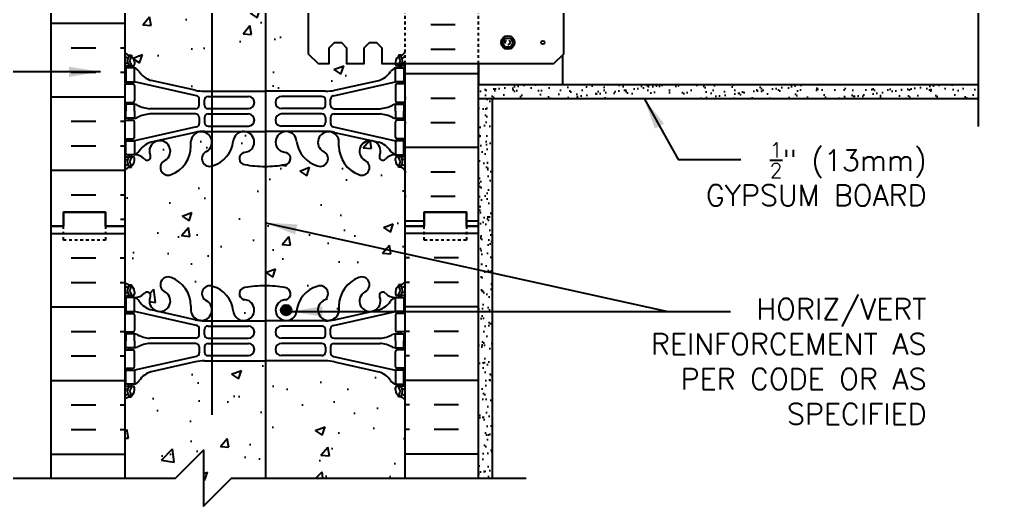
# Model space of a CAD drawing. Header units: inches. Extents: x 109 to 210, y 85 to 161.
# Drawn here: x 174.48 to 209.68, y 122.58 to 139.95 of the extents above; entities that cross this region are included whole.
import ezdxf

# ---------------------------------------------------------------- set-up
doc = ezdxf.new("R2010")
doc.units = ezdxf.units.IN
doc.header["$LTSCALE"] = 0.5
doc.header["$MEASUREMENT"] = 0
doc.linetypes.add('DASHED2', pattern=[0.375, 0.25, -0.125])
doc.linetypes.add('HIDDEN2', pattern=[0.1875, 0.125, -0.0625])
for name, color, linetype in [('HATCH', 12, 'Continuous'), ('line25', 2, 'Continuous'), ('LINE3', 3, 'Continuous'), ('LINE50', 5, 'Continuous'), ('LINE9', 9, 'Continuous'), ('TEXT', 4, 'Continuous'), ('Web_Edge', 9, 'Continuous')]:
    doc.layers.add(name, color=color, linetype=linetype)
doc.styles.add('DIM', font='romans.shx', dxfattribs={"width": 0.7})
doc.styles.add('ROMANS', font='romans.shx', dxfattribs={"height": 0.75})
doc.dimstyles.new('ext_12', dxfattribs={"dimscale": 12, "dimtxt": 0.09375, "dimasz": 0.09375, "dimexe": 0.09375, "dimexo": 0.0625, "dimgap": 0.0625, "dimtad": 1, "dimdec": 1, "dimzin": 3, "dimdsep": 46, "dimlunit": 4, "dimtxsty": 'DIM', "dimcen": 0.09, "dimdle": 0.09375, "dimclrt": 4, "dimadec": 0, "dimazin": 0, "dimtfac": 1, "dimtdec": 1, "dimtmove": 2, "dimatfit": 3, "dimfxl": 1, "dimfrac": 2, "dimtolj": 1, "dimtzin": 0, "dimarcsym": 0})
pattern_1 = [(37.5, (79.7706, 17.2635), (-0.0157483, 0.4817059), [0, -0.38, 0, -0.425, 0, -0.40625]), (7.5, (79.7706, 17.2635), (0.4424442, 0.7055365), [0, -0.205, 0, -0.3425, 0, -0.13125]), (327.5, (79.4631, 17.2635), (0.7785355, 0.0014148), [0, -0.125, 0, -0.45, 0, -0.5875]), (317.5, (79.4631, 17.2635), (0.7515317, 0.219419), [0, -0.0625, 0, -0.295, 0, -0.3375])]

msp = doc.modelspace()

# ---------------------------------------------------------------- hatches: boundary and pattern name
at = {"layer": 'HATCH'}
h = msp.add_hatch(dxfattribs=at)
h.set_pattern_fill('AR-CONC', color=256, scale=0.5)
h.paths.add_polyline_path([(188.232, 159.584), (183.214, 159.584), (183.214, 155.396), (183.232, 155.396), (185.39, 155.396, 0.054974), (185.716, 155.432), (187.297, 155.785, 0.180914), (187.715, 156.096, -0.155529), (187.891, 156.23), (187.996, 156.23), (187.996, 156.3), (187.948, 156.3, -0.414214), (187.886, 156.362), (187.886, 156.43, -0.249069), (187.996, 156.637), (187.996, 156.679), (188.086, 156.679, 0.08841), (188.232, 156.776)])
h.paths.add_polyline_path([(183.214, 159.584), (182.044, 159.584), (181.333, 158.873), (181.333, 155.396), (183.214, 155.396)])
h.paths.add_polyline_path([(181.333, 158.873), (181.044, 158.584), (181.044, 160.584), (180.044, 159.584), (178.232, 159.584), (178.232, 156.776, 0.088416), (178.378, 156.679), (178.468, 156.679), (178.468, 156.637, -0.249069), (178.578, 156.43), (178.578, 156.362, -0.414214), (178.515, 156.3), (178.468, 156.3), (178.468, 156.23), (178.573, 156.23, -0.155529), (178.748, 156.096, 0.180914), (179.166, 155.785), (180.747, 155.432, 0.054974), (181.074, 155.396), (181.333, 155.396)])
h.paths.add_polyline_path([(181.333, 152.726, -0.939916), (181.152, 153.249, 0.218184), (181.333, 153.503), (181.333, 153.644, 0.876353), (180.591, 153.601), (180.591, 153.436, -0.311223), (179.882, 152.42, -1), (179.669, 152.931, 2.155404), (179.13, 153.126), (179.142, 153.104, -0.834375), (178.93, 152.979, 0.23174), (178.573, 153.13), (178.468, 153.13), (178.468, 153.06), (178.515, 153.06, -0.414214), (178.578, 152.997), (178.578, 152.93, -0.249069), (178.468, 152.723), (178.468, 152.681), (178.378, 152.681, 0.088416), (178.232, 152.584), (178.232, 150.584, -0.451271), (178.676, 150.534, -0.520567), (179.228, 150.534, -0.520567), (179.696, 150.534, -0.520567), (179.976, 150.534, -0.520567), (180.532, 150.534, -0.520567), (180.839, 150.534, -0.520567), (181.065, 150.534, -0.321926), (181.333, 150.628)])
h.paths.add_polyline_path([(183.214, 152.714, -0.046405), (182.518, 152.779, -0.843243), (182.484, 153.211, 0.055617), (182.663, 153.257, 1.661382), (182.102, 153.61, -0.30095), (181.366, 152.737, -0.030973), (181.333, 152.726), (181.333, 150.628, -0.17013), (181.464, 150.534, -0.520567), (182.069, 150.534, -0.520567), (182.407, 150.534, -0.520567), (182.663, 150.534, -0.464142), (183.214, 150.584)], flags=16)
h.paths.add_polyline_path([(188.232, 152.584, 0.08841), (188.086, 152.681), (187.996, 152.681), (187.996, 152.723, -0.249069), (187.886, 152.93), (187.886, 152.997, -0.414214), (187.948, 153.06), (187.996, 153.06), (187.996, 153.13), (187.891, 153.13, 0.231736), (187.533, 152.979, -0.8344), (187.322, 153.104), (187.333, 153.126, 2.155404), (186.795, 152.931, -1), (186.581, 152.42, -0.311223), (185.872, 153.436), (185.873, 153.601, 1.661382), (185.311, 153.249, -1), (185.098, 152.737, -0.30095), (184.362, 153.61, 1.661382), (183.801, 153.257, 0.055617), (183.98, 153.211, -0.843243), (183.946, 152.779, -0.047544), (183.232, 152.714, -0.047544), (182.518, 152.779, -0.843243), (182.484, 153.211, 0.055617), (182.663, 153.257, 1.661382), (182.102, 153.61, -0.30095), (181.366, 152.737, -0.030973), (181.333, 152.726), (181.333, 150.628), (181.333, 148.441, -0.030973), (181.366, 148.43, -0.30095), (182.102, 147.558, 1.661382), (182.663, 147.911, 0.055617), (182.484, 147.956, -0.843243), (182.518, 148.388, -0.047544), (183.232, 148.453, -0.047544), (183.946, 148.388, -0.843243), (183.98, 147.956, 0.055617), (183.801, 147.911, 1.661382), (184.362, 147.558, -0.30095), (185.098, 148.43, -1), (185.311, 147.919, 1.661382), (185.873, 147.566), (185.872, 147.731, -0.311223), (186.581, 148.747, -1), (186.795, 148.236, 2.155404), (187.333, 148.042), (187.322, 148.063, -0.834375), (187.533, 148.189, 0.23174), (187.891, 148.038), (187.996, 148.038), (187.996, 148.108), (187.948, 148.108, -0.414214), (187.886, 148.17), (187.886, 148.238, -0.249069), (187.996, 148.445), (187.996, 148.486), (188.086, 148.486, 0.08841), (188.232, 148.584), (188.232, 150.584)])
h.paths.add_polyline_path([(182.663, 147.586, -1), (182.288, 147.586, -1)], flags=16)
h.paths.add_polyline_path([(181.333, 150.628, 0.321926), (181.065, 150.534, 0.520567), (180.839, 150.534, 0.520567), (180.532, 150.534, 0.520567), (179.976, 150.534, 0.520567), (179.696, 150.534, 0.520567), (179.228, 150.534, 0.520567), (178.676, 150.534, 0.451271), (178.232, 150.584), (178.232, 148.584, 0.088416), (178.378, 148.486), (178.468, 148.486), (178.468, 148.445, -0.249069), (178.578, 148.238), (178.578, 148.17, -0.414214), (178.515, 148.108), (178.468, 148.108), (178.468, 148.038), (178.573, 148.038, 0.231736), (178.93, 148.189, -0.8344), (179.142, 148.063), (179.13, 148.042, 2.155404), (179.669, 148.236, -1), (179.882, 148.747, -0.311223), (180.591, 147.731), (180.591, 147.566, 0.876353), (181.333, 147.524), (181.333, 147.665, 0.218184), (181.152, 147.919, -0.939916), (181.333, 148.441)])
h.paths.add_polyline_path([(181.333, 145.772), (181.074, 145.772, 0.054974), (180.747, 145.736), (179.166, 145.383, 0.180914), (178.748, 145.072, -0.155529), (178.573, 144.938), (178.468, 144.938), (178.468, 144.868), (178.515, 144.868, -0.414214), (178.578, 144.805), (178.578, 144.738, -0.249069), (178.468, 144.531), (178.468, 144.489), (178.378, 144.489, 0.088416), (178.232, 144.391), (178.232, 138.776, 0.088416), (178.378, 138.679), (178.468, 138.679), (178.468, 138.637, -0.249069), (178.578, 138.43), (178.578, 138.362, -0.414214), (178.515, 138.3), (178.468, 138.3), (178.468, 138.23), (178.573, 138.23, -0.155529), (178.748, 138.096, 0.180914), (179.166, 137.785), (180.747, 137.432, 0.054974), (181.074, 137.396), (181.333, 137.396)])
h.paths.add_polyline_path([(183.249, 145.772), (183.232, 145.772), (181.333, 145.772), (181.333, 137.396), (183.249, 137.396)])
h.paths.add_polyline_path([(184.772, 144.03), (185.125, 144.384), (185.522, 144.384), (185.522, 143.821), (185.709, 143.634), (185.959, 143.634), (186.147, 143.821), (186.147, 144.384), (186.772, 144.384), (186.772, 143.821), (186.959, 143.634), (187.209, 143.634), (187.397, 143.821), (187.397, 144.384), (188.232, 144.384), (188.232, 144.391, 0.08841), (188.086, 144.489), (187.996, 144.489), (187.996, 144.531, -0.249069), (187.886, 144.738), (187.886, 144.805, -0.414214), (187.948, 144.868), (187.996, 144.868), (187.996, 144.938), (187.891, 144.938, -0.155529), (187.715, 145.072, 0.180914), (187.297, 145.383), (185.716, 145.736, 0.054974), (185.39, 145.772), (183.249, 145.772), (183.249, 137.396), (185.39, 137.396, 0.054974), (185.716, 137.432), (187.297, 137.785, 0.180914), (187.715, 138.096, -0.155529), (187.891, 138.23), (187.996, 138.23), (187.996, 138.3), (187.948, 138.3, -0.414214), (187.886, 138.362), (187.886, 138.384), (187.397, 138.384), (187.397, 138.946), (187.209, 139.134), (186.959, 139.134), (186.772, 138.946), (186.772, 138.384), (186.147, 138.384), (186.147, 138.946), (185.959, 139.134), (185.709, 139.134), (185.522, 138.946), (185.522, 138.384), (185.125, 138.384), (184.772, 138.737)])
h.paths.add_polyline_path([(181.333, 134.726, -0.939916), (181.152, 135.249, 0.218184), (181.333, 135.503), (181.333, 135.644, 0.876353), (180.591, 135.601), (180.591, 135.436, -0.311223), (179.882, 134.42, -1), (179.669, 134.931, 2.155404), (179.13, 135.126), (179.142, 135.104, -0.834375), (178.93, 134.979, 0.23174), (178.573, 135.13), (178.468, 135.13), (178.468, 135.06), (178.515, 135.06, -0.414214), (178.578, 134.997), (178.578, 134.93, -0.249069), (178.468, 134.723), (178.468, 134.681), (178.378, 134.681, 0.088416), (178.232, 134.584), (178.232, 132.584), (178.232, 130.584, 0.088416), (178.378, 130.486), (178.468, 130.486), (178.468, 130.445, -0.249069), (178.578, 130.238), (178.578, 130.17, -0.414214), (178.515, 130.108), (178.468, 130.108), (178.468, 130.038), (178.573, 130.038, 0.231736), (178.93, 130.189, -0.8344), (179.142, 130.063), (179.13, 130.042, 2.155404), (179.669, 130.236, -1), (179.882, 130.747, -0.311223), (180.591, 129.731), (180.591, 129.566, 0.876353), (181.333, 129.524), (181.333, 129.665, 0.218184), (181.152, 129.919, -0.939916), (181.333, 130.441)])
h.paths.add_polyline_path([(183.249, 134.714, -0.048684), (182.518, 134.779, -0.843243), (182.484, 135.211, 0.055617), (182.663, 135.257, 1.661382), (182.102, 135.61, -0.30095), (181.366, 134.737, -0.030973), (181.333, 134.726), (181.333, 130.441, -0.030973), (181.366, 130.43, -0.30095), (182.102, 129.558, 1.661382), (182.663, 129.911, 0.055617), (182.484, 129.956, -0.843243), (182.518, 130.388, -0.048684), (183.249, 130.453)])
h.paths.add_polyline_path([(188.232, 134.584, 0.08841), (188.086, 134.681), (187.996, 134.681), (187.996, 134.723, -0.249069), (187.886, 134.93), (187.886, 134.997, -0.414214), (187.948, 135.06), (187.996, 135.06), (187.996, 135.13), (187.891, 135.13, 0.231736), (187.533, 134.979, -0.8344), (187.322, 135.104), (187.333, 135.126, 2.155404), (186.795, 134.931, -1), (186.581, 134.42, -0.311223), (185.872, 135.436), (185.873, 135.601, 1.661382), (185.311, 135.249, -1), (185.098, 134.737, -0.30095), (184.362, 135.61, 1.661382), (183.801, 135.257, 0.055617), (183.98, 135.211, -0.843243), (183.946, 134.779, -0.046405), (183.249, 134.714), (183.249, 130.453, -0.046405), (183.946, 130.388, -0.843243), (183.98, 129.956, 0.055617), (183.801, 129.911, 1.661382), (184.362, 129.558, -0.30095), (185.098, 130.43, -1), (185.311, 129.919, 1.661382), (185.873, 129.566), (185.872, 129.731, -0.311223), (186.581, 130.747, -1), (186.795, 130.236, 2.155404), (187.333, 130.042), (187.322, 130.063, -0.834375), (187.533, 130.189, 0.23174), (187.891, 130.038), (187.996, 130.038), (187.996, 130.108), (187.948, 130.108, -0.414214), (187.886, 130.17), (187.886, 130.238, -0.249069), (187.996, 130.445), (187.996, 130.486), (188.086, 130.486, 0.08841), (188.232, 130.584), (188.232, 132.584)])
h.paths.add_polyline_path([(184.175, 129.586, -1), (183.8, 129.586, -1)], flags=16)
h.paths.add_polyline_path([(183.249, 127.772), (183.232, 127.772), (181.074, 127.772, 0.054974), (180.747, 127.736), (179.166, 127.383, 0.180914), (178.748, 127.072, -0.155529), (178.573, 126.938), (178.468, 126.938), (178.468, 126.868), (178.515, 126.868, -0.414214), (178.578, 126.805), (178.578, 126.738, -0.249069), (178.468, 126.531), (178.468, 126.489), (178.378, 126.489, 0.088416), (178.232, 126.391), (178.232, 123.584), (180.044, 123.584), (181.044, 124.584), (181.044, 122.584), (182.044, 123.584), (183.249, 123.584)])
h.paths.add_polyline_path([(188.232, 126.391, 0.08841), (188.086, 126.489), (187.996, 126.489), (187.996, 126.531, -0.249069), (187.886, 126.738), (187.886, 126.805, -0.414214), (187.948, 126.868), (187.996, 126.868), (187.996, 126.938), (187.891, 126.938, -0.155529), (187.715, 127.072, 0.180914), (187.297, 127.383), (185.716, 127.736, 0.054974), (185.39, 127.772), (183.249, 127.772), (183.249, 123.584), (188.232, 123.584)])
h = msp.add_hatch(dxfattribs=at)
h.set_pattern_fill('INSUL', color=256, scale=7, style=0)
h.set_pattern_definition([(0, (-2747.93, -264.4257), (0, 2.625), []), (0, (-2747.93, -263.5507), (0, 2.625), [0.875, -0.875]), (0, (-2747.93, -262.6757), (0, 2.625), [0.875, -0.875])])
h.paths.add_polyline_path([(175.607, 132.584), (176.044, 132.584), (176.044, 133.084), (177.544, 133.084), (177.544, 132.584), (178.232, 132.584), (178.232, 150.584), (177.544, 150.584), (177.544, 151.084), (176.044, 151.084), (176.044, 150.584), (175.607, 150.584)])
h = msp.add_hatch(dxfattribs=at)
h.set_pattern_fill('AR-SAND', color=256, scale=0.25, style=0)
h.set_pattern_definition(pattern_1)
h.paths.add_polyline_path([(206.839, 137.634), (190.857, 137.634), (190.857, 137.134), (206.839, 137.134)])
h = msp.add_hatch(dxfattribs=at)
h.set_pattern_fill('AR-SAND', color=256, scale=0.25, style=0)
h.set_pattern_definition(pattern_1)
h.paths.add_polyline_path([(208.684, 137.634), (206.839, 137.634), (206.839, 137.134), (208.684, 137.134)])
h = msp.add_hatch(dxfattribs=at)
h.set_pattern_fill('AR-SAND', color=256, scale=0.25, style=0)
h.set_pattern_definition(pattern_1)
h.paths.add_polyline_path([(191.357, 137.134), (190.857, 137.134), (190.857, 132.584), (190.857, 123.584), (191.357, 123.584)])
at = {"layer": 'LINE3'}
msp.add_hatch(color=256, dxfattribs=at).paths.add_polyline_path([(183.8, 129.586, 1), (184.175, 129.586, 1)])

# ---------------------------------------------------------------- linework, layer by layer
at = {"layer": 'HATCH'}
for p, q in [((190.021, 139.764), (189.146, 139.764)), ((190.021, 138.889), (189.146, 138.889)), ((190.857, 138.014), (188.232, 138.014)), ((190.021, 137.139), (189.146, 137.139)), ((190.021, 136.264), (189.146, 136.264)), ((190.857, 135.389), (188.232, 135.389)), ((190.021, 134.514), (189.146, 134.514)), ((188.271, 133.639), (188.232, 133.639)), ((190.021, 133.639), (189.146, 133.639)), ((188.919, 132.764), (188.232, 132.764)), ((190.857, 132.764), (190.419, 132.764)), ((175.607, 132.324), (178.232, 132.324)), ((190.857, 132.324), (188.232, 132.324)), ((176.32, 131.449), (177.195, 131.449)), ((178.07, 131.449), (178.232, 131.449)), ((188.393, 131.449), (188.232, 131.449)), ((190.143, 131.449), (189.268, 131.449)), ((176.32, 130.574), (177.195, 130.574)), ((178.07, 130.574), (178.232, 130.574)), ((188.393, 130.574), (188.232, 130.574)), ((190.143, 130.574), (189.268, 130.574)), ((175.607, 129.699), (178.232, 129.699)), ((190.857, 129.699), (188.232, 129.699)), ((176.32, 128.824), (177.195, 128.824)), ((178.07, 128.824), (178.232, 128.824)), ((188.393, 128.824), (188.232, 128.824)), ((190.143, 128.824), (189.268, 128.824)), ((176.32, 127.949), (177.195, 127.949)), ((178.07, 127.949), (178.232, 127.949)), ((188.393, 127.949), (188.232, 127.949)), ((190.143, 127.949), (189.268, 127.949)), ((175.607, 127.074), (178.232, 127.074)), ((190.857, 127.074), (188.232, 127.074)), ((176.32, 126.199), (177.195, 126.199)), ((178.07, 126.199), (178.232, 126.199)), ((188.393, 126.199), (188.232, 126.199)), ((190.143, 126.199), (189.268, 126.199)), ((176.32, 125.324), (177.195, 125.324)), ((178.07, 125.324), (178.232, 125.324)), ((188.393, 125.324), (188.232, 125.324)), ((190.143, 125.324), (189.268, 125.324)), ((175.607, 124.449), (178.232, 124.449)), ((190.857, 124.449), (188.232, 124.449))]:
    msp.add_line(p, q, dxfattribs=at)
at = {"layer": 'HATCH', "color": 8}
for p, q in [((188.271, 137.139), (188.232, 137.139)), ((188.271, 136.264), (188.232, 136.264)), ((188.271, 134.514), (188.232, 134.514))]:
    msp.add_line(p, q, dxfattribs=at)
at = {"layer": 'line25'}
for p, q in [((178.232, 150.584), (178.232, 132.584)), ((188.232, 132.584), (188.232, 138.384)), ((190.857, 138.384), (190.857, 137.634)), ((193.857, 137.634), (193.857, 138.697)), ((190.857, 137.634), (208.684, 137.634)), ((190.857, 137.634), (193.857, 137.634)), ((178.232, 132.584), (178.232, 123.584)), ((188.232, 123.584), (188.232, 132.584))]:
    msp.add_line(p, q, dxfattribs=at)
msp.add_lwpolyline([(184.772, 144.03), (184.772, 138.737), (185.125, 138.384), (185.522, 138.384), (185.522, 138.946), (185.709, 139.134), (185.959, 139.134), (186.147, 138.946), (186.147, 138.384), (186.772, 138.384), (186.772, 138.946), (186.959, 139.134), (187.209, 139.134), (187.397, 138.946), (187.397, 138.384), (193.543, 138.384), (193.897, 138.737), (193.897, 144.03)], dxfattribs=at)
at = {"layer": 'LINE3'}
for p, q in [((181.333, 158.873), (181.333, 125.844)), ((183.249, 149.045), (183.249, 123.587))]:
    msp.add_line(p, q, dxfattribs=at)
msp.add_circle((183.988, 129.586), 0.188, dxfattribs=at)
at = {"layer": 'LINE50'}
for p, q in [((175.607, 132.584), (175.607, 150.584)), ((190.857, 132.584), (190.857, 138.384)), ((175.607, 123.584), (175.607, 132.584)), ((190.857, 123.584), (190.857, 132.584))]:
    msp.add_line(p, q, dxfattribs=at)
for points in [[(175.607, 132.584), (176.044, 132.584), (176.044, 133.084), (177.544, 133.084), (177.544, 132.584), (178.232, 132.584)], [(178.232, 132.584), (177.544, 132.584), (177.544, 133.084), (176.044, 133.084), (176.044, 132.584), (175.607, 132.584)], [(190.857, 132.584), (190.419, 132.584), (190.419, 133.084), (188.919, 133.084), (188.919, 132.584), (188.232, 132.584)], [(188.232, 132.584), (188.919, 132.584), (188.919, 133.084), (190.419, 133.084), (190.419, 132.584), (190.857, 132.584)]]:
    msp.add_lwpolyline(points, dxfattribs=at)
at = {"layer": 'LINE9', "linetype": 'HIDDEN2'}
for p, q in [((188.232, 138.384), (188.232, 144.365)), ((190.857, 138.384), (190.857, 144.384))]:
    msp.add_line(p, q, dxfattribs=at)
at = {"layer": 'LINE9'}
for p, q in [((190.857, 137.134), (208.684, 137.134)), ((191.357, 123.584), (191.357, 137.134))]:
    msp.add_line(p, q, dxfattribs=at)
for points in [[(208.684, 148.384), (208.684, 143.259), (207.684, 142.259), (209.684, 142.259), (208.684, 141.259), (208.684, 136.134)], [(169.3, 123.584), (180.044, 123.584), (181.044, 124.584), (181.044, 122.584), (182.044, 123.584), (192.549, 123.584)]]:
    msp.add_lwpolyline(points, dxfattribs=at)
msp.add_lwpolyline([(191.989, 139.294), (192.082, 139.134), (191.989, 138.974), (191.805, 138.974), (191.712, 139.134), (191.805, 139.294)], close=True, dxfattribs=at)
at = {"layer": 'LINE9', "linetype": 'DASHED2', "ltscale": 0.15}
for points in [[(177.544, 132.584), (177.544, 132.584), (177.544, 132.084), (176.044, 132.084), (176.044, 132.584), (176.044, 132.584)], [(177.544, 132.584), (177.544, 132.584), (177.544, 132.084), (176.044, 132.084), (176.044, 132.584), (176.044, 132.584)], [(190.419, 132.584), (190.419, 132.584), (190.419, 132.084), (188.919, 132.084), (188.919, 132.584), (188.919, 132.584)], [(190.419, 132.584), (190.419, 132.584), (190.419, 132.084), (188.919, 132.084), (188.919, 132.584), (188.919, 132.584)]]:
    msp.add_lwpolyline(points, dxfattribs=at)
at = {"layer": 'LINE9'}
for centre, radius in [((191.897, 139.134), 0.241), ((193.147, 139.134), 0.0625)]:
    msp.add_circle(centre, radius, dxfattribs=at)
at = {"layer": 'LINE9', "linetype": 'DASHED2'}
msp.add_circle((191.892, 139.138), 0.0843, dxfattribs=at)
at = {"layer": 'Web_Edge', "color": 8}
for p, q in [((178.232, 138.4), (178.31, 138.4)), ((178.378, 138.679), (178.468, 138.679)), ((178.468, 138.679), (178.468, 138.637)), ((178.578, 138.43), (178.578, 138.362)), ((187.886, 138.43), (187.886, 138.362)), ((188.086, 138.679), (187.996, 138.679)), ((187.996, 138.679), (187.996, 138.637)), ((188.232, 138.4), (188.154, 138.4)), ((178.232, 138.3), (178.515, 138.3)), ((178.378, 138.3), (178.378, 138.23)), ((178.468, 138.3), (178.468, 138.23)), ((188.232, 138.3), (187.948, 138.3)), ((187.996, 138.3), (187.996, 138.23)), ((188.086, 138.3), (188.086, 138.23)), ((178.232, 137.66), (178.515, 137.66)), ((178.378, 137.73), (178.378, 137.66)), ((178.468, 137.73), (178.468, 137.66)), ((180.79, 137.233), (178.573, 137.73)), ((180.747, 137.432), (179.166, 137.785)), ((185.673, 137.233), (187.891, 137.73)), ((185.716, 137.432), (187.297, 137.785)), ((188.232, 137.66), (187.948, 137.66)), ((187.996, 137.73), (187.996, 137.66)), ((188.086, 137.73), (188.086, 137.66)), ((178.578, 137.597), (178.578, 137.062)), ((181.074, 137.396), (183.232, 137.396)), ((185.39, 137.396), (183.232, 137.396)), ((187.886, 137.597), (187.886, 137.062)), ((178.232, 137), (178.515, 137)), ((178.378, 137), (178.378, 136.93)), ((178.468, 137), (178.468, 136.93)), ((180.888, 136.899), (180.888, 137.111)), ((181.075, 136.9), (181.075, 137.084)), ((181.2, 137.209), (182.64, 137.209)), ((185.263, 137.209), (183.823, 137.209)), ((185.388, 136.9), (185.388, 137.084)), ((185.575, 136.899), (185.575, 137.111)), ((188.232, 137), (187.948, 137)), ((187.996, 137), (187.996, 136.93)), ((188.086, 137), (188.086, 136.93)), ((180.763, 136.774), (179.125, 136.774)), ((181.2, 136.775), (182.64, 136.775)), ((185.263, 136.775), (183.823, 136.775)), ((185.7, 136.774), (187.338, 136.774)), ((178.232, 136.36), (178.515, 136.36)), ((178.378, 136.36), (178.378, 136.43)), ((178.468, 136.36), (178.468, 136.43)), ((178.578, 135.762), (178.578, 136.297)), ((180.763, 136.586), (179.125, 136.586)), ((180.888, 136.461), (180.888, 136.249)), ((181.075, 136.46), (181.075, 136.276)), ((181.2, 136.585), (182.64, 136.585)), ((185.263, 136.585), (183.823, 136.585)), ((185.388, 136.46), (185.388, 136.276)), ((185.575, 136.461), (185.575, 136.249)), ((185.7, 136.586), (187.338, 136.586)), ((187.886, 135.762), (187.886, 136.297)), ((188.232, 136.36), (187.948, 136.36)), ((187.996, 136.36), (187.996, 136.43)), ((188.086, 136.36), (188.086, 136.43)), ((180.79, 136.127), (178.573, 135.63)), ((180.747, 135.928), (179.166, 135.575)), ((181.074, 135.964), (183.232, 135.964)), ((181.2, 136.151), (182.64, 136.151)), ((185.39, 135.964), (183.232, 135.964)), ((185.263, 136.151), (183.823, 136.151)), ((185.673, 136.127), (187.891, 135.63)), ((185.716, 135.928), (187.297, 135.575)), ((178.232, 135.7), (178.515, 135.7)), ((178.378, 135.63), (178.378, 135.7)), ((178.468, 135.63), (178.468, 135.7)), ((180.591, 135.436), (180.591, 135.601)), ((185.872, 135.436), (185.873, 135.601)), ((188.232, 135.7), (187.948, 135.7)), ((187.996, 135.63), (187.996, 135.7)), ((188.086, 135.63), (188.086, 135.7)), ((178.232, 135.06), (178.515, 135.06)), ((178.232, 134.96), (178.31, 134.96)), ((178.378, 135.06), (178.378, 135.13)), ((178.468, 135.06), (178.468, 135.13)), ((178.578, 134.93), (178.578, 134.997)), ((179.13, 135.126), (179.142, 135.104)), ((187.333, 135.126), (187.322, 135.104)), ((187.886, 134.93), (187.886, 134.997)), ((188.232, 135.06), (187.948, 135.06)), ((187.996, 135.06), (187.996, 135.13)), ((188.086, 135.06), (188.086, 135.13)), ((188.232, 134.96), (188.154, 134.96)), ((178.378, 134.681), (178.468, 134.681)), ((178.468, 134.681), (178.468, 134.723)), ((187.996, 134.681), (187.996, 134.723)), ((188.086, 134.681), (187.996, 134.681))]:
    msp.add_line(p, q, dxfattribs=at)
at = {"layer": 'Web_Edge'}
for p, q in [((178.378, 130.486), (178.468, 130.486)), ((178.468, 130.486), (178.468, 130.445)), ((188.086, 130.486), (187.996, 130.486)), ((187.996, 130.486), (187.996, 130.445)), ((178.232, 130.208), (178.31, 130.208)), ((178.232, 130.108), (178.515, 130.108)), ((178.378, 130.108), (178.378, 130.038)), ((178.468, 130.108), (178.468, 130.038)), ((178.578, 130.238), (178.578, 130.17)), ((179.13, 130.042), (179.142, 130.063)), ((187.333, 130.042), (187.322, 130.063)), ((187.886, 130.238), (187.886, 130.17)), ((188.232, 130.108), (187.948, 130.108)), ((187.996, 130.108), (187.996, 130.038)), ((188.086, 130.108), (188.086, 130.038)), ((188.232, 130.208), (188.154, 130.208)), ((180.747, 129.239), (179.166, 129.592)), ((180.591, 129.731), (180.591, 129.566)), ((185.716, 129.239), (187.297, 129.592)), ((185.872, 129.731), (185.873, 129.566)), ((178.232, 129.468), (178.515, 129.468)), ((178.378, 129.538), (178.378, 129.468)), ((178.468, 129.538), (178.468, 129.468)), ((180.79, 129.041), (178.573, 129.538)), ((178.578, 129.405), (178.578, 128.87)), ((181.074, 129.203), (183.232, 129.203)), ((185.39, 129.203), (183.232, 129.203)), ((185.673, 129.041), (187.891, 129.538)), ((187.886, 129.405), (187.886, 128.87)), ((188.232, 129.468), (187.948, 129.468)), ((187.996, 129.538), (187.996, 129.468)), ((188.086, 129.538), (188.086, 129.468)), ((180.888, 128.707), (180.888, 128.919)), ((181.075, 128.708), (181.075, 128.892)), ((181.2, 129.017), (182.64, 129.017)), ((185.263, 129.017), (183.823, 129.017)), ((185.388, 128.708), (185.388, 128.892)), ((185.575, 128.707), (185.575, 128.919)), ((178.232, 128.808), (178.515, 128.808)), ((178.378, 128.808), (178.378, 128.738)), ((178.468, 128.808), (178.468, 128.738)), ((180.763, 128.582), (179.125, 128.582)), ((181.2, 128.583), (182.64, 128.583)), ((185.263, 128.583), (183.823, 128.583)), ((185.7, 128.582), (187.338, 128.582)), ((188.232, 128.808), (187.948, 128.808)), ((187.996, 128.808), (187.996, 128.738)), ((188.086, 128.808), (188.086, 128.738)), ((178.232, 128.168), (178.515, 128.168)), ((178.378, 128.168), (178.378, 128.238)), ((178.468, 128.168), (178.468, 128.238)), ((180.763, 128.394), (179.125, 128.394)), ((180.888, 128.269), (180.888, 128.056)), ((181.075, 128.268), (181.075, 128.084)), ((181.2, 128.393), (182.64, 128.393)), ((185.263, 128.393), (183.823, 128.393)), ((185.388, 128.268), (185.388, 128.084)), ((185.575, 128.269), (185.575, 128.056)), ((185.7, 128.394), (187.338, 128.394)), ((188.232, 128.168), (187.948, 128.168)), ((187.996, 128.168), (187.996, 128.238)), ((188.086, 128.168), (188.086, 128.238)), ((180.79, 127.934), (178.573, 127.438)), ((178.578, 127.57), (178.578, 128.105)), ((181.2, 127.959), (182.64, 127.959)), ((185.263, 127.959), (183.823, 127.959)), ((185.673, 127.934), (187.891, 127.438)), ((187.886, 127.57), (187.886, 128.105)), ((178.232, 127.508), (178.515, 127.508)), ((178.378, 127.438), (178.378, 127.508)), ((178.468, 127.438), (178.468, 127.508)), ((180.747, 127.736), (179.166, 127.383)), ((181.074, 127.772), (183.232, 127.772)), ((185.39, 127.772), (183.232, 127.772)), ((185.716, 127.736), (187.297, 127.383)), ((188.232, 127.508), (187.948, 127.508)), ((187.996, 127.438), (187.996, 127.508)), ((188.086, 127.438), (188.086, 127.508)), ((178.232, 126.868), (178.515, 126.868)), ((178.232, 126.768), (178.31, 126.768)), ((178.378, 126.868), (178.378, 126.938)), ((178.468, 126.868), (178.468, 126.938)), ((178.578, 126.738), (178.578, 126.805)), ((187.886, 126.738), (187.886, 126.805)), ((188.232, 126.868), (187.948, 126.868)), ((187.996, 126.868), (187.996, 126.938)), ((188.086, 126.868), (188.086, 126.938)), ((188.232, 126.768), (188.154, 126.768)), ((178.378, 126.489), (178.468, 126.489)), ((178.468, 126.489), (178.468, 126.531)), ((187.996, 126.489), (187.996, 126.531)), ((188.086, 126.489), (187.996, 126.489))]:
    msp.add_line(p, q, dxfattribs=at)
at = {"layer": 'Web_Edge', "color": 8}
for points in [[(178.273, 137.73), (178.573, 137.73), (178.573, 138.23), (178.273, 138.23)], [(188.191, 137.73), (187.891, 137.73), (187.891, 138.23), (188.191, 138.23)], [(178.273, 135.63), (178.573, 135.63), (178.573, 135.13), (178.273, 135.13)], [(188.191, 135.63), (187.891, 135.63), (187.891, 135.13), (188.191, 135.13)]]:
    msp.add_lwpolyline(points, close=True, dxfattribs=at)
for points in [[(178.573, 136.68), (178.573, 136.93), (178.273, 136.93), (178.273, 136.68)], [(178.573, 136.68), (178.573, 136.43), (178.273, 136.43), (178.273, 136.68)], [(187.891, 136.68), (187.891, 136.93), (188.191, 136.93), (188.191, 136.68)], [(187.891, 136.68), (187.891, 136.43), (188.191, 136.43), (188.191, 136.68)]]:
    msp.add_lwpolyline(points, dxfattribs=at)
at = {"layer": 'Web_Edge'}
for points in [[(178.273, 129.538), (178.573, 129.538), (178.573, 130.038), (178.273, 130.038)], [(188.191, 129.538), (187.891, 129.538), (187.891, 130.038), (188.191, 130.038)], [(178.273, 127.438), (178.573, 127.438), (178.573, 126.938), (178.273, 126.938)], [(188.191, 127.438), (187.891, 127.438), (187.891, 126.938), (188.191, 126.938)]]:
    msp.add_lwpolyline(points, close=True, dxfattribs=at)
for points in [[(178.573, 128.488), (178.573, 128.738), (178.273, 128.738), (178.273, 128.488)], [(187.891, 128.488), (187.891, 128.738), (188.191, 128.738), (188.191, 128.488)], [(178.573, 128.488), (178.573, 128.238), (178.273, 128.238), (178.273, 128.488)], [(187.891, 128.488), (187.891, 128.238), (188.191, 128.238), (188.191, 128.488)]]:
    msp.add_lwpolyline(points, dxfattribs=at)
at = {"layer": 'Web_Edge', "color": 8}
for centre, radius, start, end in [((178.578, 139.137), 0.5, 226.2109, 250.5288), ((187.886, 139.137), 0.5, 289.4712, 313.7878), ((178.578, 139.137), 0.6, 234.7832, 245.0748), ((178.31, 138.42), 0.0196, 269.4032, 15.4901), ((178.571, 138.485), 0.25, 140.1145, 222.4609), ((178.316, 138.574), 0.021, 343.464, 63.9957), ((178.414, 138.615), 0.045, 321.448, 139.1879), ((178.42, 138.346), 0.045, 222.4609, 42.4609), ((178.328, 138.43), 0.25, 0, 70.5288), ((178.571, 138.485), 0.16, 140.0001, 222.4609), ((178.515, 138.362), 0.0625, 270, 0), ((188.136, 138.43), 0.25, 109.4712, 180), ((187.948, 138.362), 0.0625, 180, 270), ((188.043, 138.346), 0.045, 137.5391, 317.5391), ((188.05, 138.615), 0.045, 40.8121, 218.552), ((187.892, 138.485), 0.16, 317.5391, 39.9999), ((187.892, 138.485), 0.25, 317.5391, 39.8855), ((188.148, 138.574), 0.021, 116.0043, 196.536), ((188.154, 138.42), 0.0196, 164.5099, 270.5968), ((187.886, 139.137), 0.6, 294.9252, 305.2158), ((178.45, 137.887), 0.364, 34.9775, 70.3387), ((179.373, 138.499), 0.743, 212.7919, 253.8107), ((187.09, 138.499), 0.743, 286.1893, 327.2081), ((188.013, 137.887), 0.364, 109.6613, 145.0225), ((178.515, 137.597), 0.0625, 0, 90), ((187.948, 137.597), 0.0625, 90, 180), ((181.074, 138.896), 1.5, 257.4135, 270), ((185.39, 138.896), 1.5, 270, 282.5865), ((178.515, 137.062), 0.0625, 270, 0), ((180.763, 137.111), 0.125, 0, 77.3767), ((181.2, 137.084), 0.125, 90, 180), ((182.64, 136.992), 0.217, 270, 90), ((183.823, 136.992), 0.217, 90, 270), ((185.263, 137.084), 0.125, 0, 90), ((185.7, 137.111), 0.125, 102.6233, 180), ((187.948, 137.062), 0.0625, 180, 270), ((178.569, 136.711), 0.219, 60.4937, 88.92), ((179.214, 137.941), 1.17, 242.6365, 265.6505), ((180.763, 136.899), 0.125, 270, 0), ((181.2, 136.9), 0.125, 180, 270), ((185.263, 136.9), 0.125, 270, 360), ((185.7, 136.899), 0.125, 180, 270), ((187.249, 137.941), 1.17, 274.3495, 297.3635), ((187.895, 136.711), 0.219, 91.08, 119.5063), ((178.515, 136.297), 0.0625, 0, 90), ((178.569, 136.649), 0.219, 271.08, 299.5063), ((179.214, 135.419), 1.17, 94.3495, 117.3635), ((180.763, 136.461), 0.125, 0, 90), ((180.763, 136.249), 0.125, 282.6233, 0), ((181.2, 136.46), 0.125, 90, 180), ((181.2, 136.276), 0.125, 180, 270), ((182.64, 136.368), 0.217, 270, 90), ((183.823, 136.368), 0.217, 90, 270), ((185.263, 136.46), 0.125, 0, 90), ((185.263, 136.276), 0.125, 270, 0), ((185.7, 136.461), 0.125, 90, 180), ((185.7, 136.249), 0.125, 180, 257.3767), ((187.249, 135.419), 1.17, 62.6365, 85.6505), ((187.895, 136.649), 0.219, 240.4937, 268.92), ((187.948, 136.297), 0.0625, 90, 180), ((180.965, 135.574), 0.375, 299.9315, 175.7552), ((181.074, 134.464), 1.5, 90, 102.5865), ((182.476, 135.582), 0.375, 299.9315, 175.7552), ((183.988, 135.582), 0.375, 4.2448, 240.0685), ((185.499, 135.574), 0.375, 4.2448, 240.0685), ((185.39, 134.464), 1.5, 77.4135, 90), ((178.515, 135.762), 0.0625, 270, 0), ((179.373, 134.861), 0.743, 106.1893, 147.2081), ((179.482, 135.256), 0.375, 299.9315, 200.3757), ((181.075, 135.73), 1.034, 286.3365, 353.3331), ((185.389, 135.73), 1.034, 186.6669, 253.6635), ((186.982, 135.256), 0.375, 339.6243, 240.0685), ((187.09, 134.861), 0.743, 32.7919, 73.8107), ((187.948, 135.762), 0.0625, 180, 270), ((178.45, 135.473), 0.364, 289.6613, 325.0225), ((179.5, 135.443), 1.092, 290.5175, 359.6668), ((181.259, 134.993), 0.277, 112.68, 292.68), ((182.538, 134.998), 0.22, 104.2604, 264.8165), ((182.369, 136.038), 0.834, 277.8937, 290.6271), ((184.094, 136.038), 0.834, 249.3729, 262.1063), ((183.926, 134.998), 0.22, 275.1835, 75.7396), ((185.205, 134.993), 0.277, 247.32, 67.32), ((186.964, 135.443), 1.092, 180.3332, 249.4825), ((188.013, 135.473), 0.364, 214.9775, 250.3387), ((178.31, 134.94), 0.0196, 344.5099, 90.5968), ((178.571, 134.875), 0.25, 137.5391, 219.8855), ((178.42, 135.014), 0.045, 317.5391, 137.5391), ((178.571, 134.875), 0.16, 137.5391, 219.9999), ((178.328, 134.93), 0.25, 289.4712, 360), ((178.515, 134.997), 0.0625, 360, 90), ((178.597, 134.689), 0.441, 41.0127, 93.2024), ((179.025, 135.061), 0.125, 221.0127, 20.3757), ((179.776, 134.676), 0.277, 112.68, 292.68), ((186.688, 134.676), 0.277, 247.32, 67.32), ((187.439, 135.061), 0.125, 159.6243, 318.9873), ((187.866, 134.689), 0.441, 86.7976, 138.9873), ((187.948, 134.997), 0.0625, 90, 180), ((188.136, 134.93), 0.25, 180, 250.5288), ((188.043, 135.014), 0.045, 42.4609, 222.4609), ((187.892, 134.875), 0.16, 320.0001, 42.4609), ((187.892, 134.875), 0.25, 320.1145, 42.4609), ((188.154, 134.94), 0.0196, 89.4032, 195.4901), ((178.578, 134.223), 0.6, 114.9252, 125.2168), ((178.578, 134.223), 0.5, 109.4712, 133.7891), ((178.316, 134.786), 0.021, 296.0043, 16.536), ((178.414, 134.745), 0.045, 220.8121, 38.552), ((183.214, 138.492), 3.777, 259.3725, 270.2606), ((183.249, 138.492), 3.777, 269.7394, 280.6275), ((188.05, 134.745), 0.045, 141.448, 319.1879), ((187.886, 134.223), 0.5, 46.2122, 70.5288), ((188.148, 134.786), 0.021, 163.464, 243.9957), ((187.886, 134.223), 0.6, 54.7832, 65.0748)]:
    msp.add_arc(centre, radius, start, end, dxfattribs=at)
at = {"layer": 'Web_Edge'}
for centre, radius, start, end in [((179.776, 130.492), 0.277, 67.32, 247.32), ((179.5, 129.725), 1.092, 0.3332, 69.4825), ((186.964, 129.725), 1.092, 110.5175, 179.6668), ((186.688, 130.492), 0.277, 292.68, 112.68), ((178.578, 130.945), 0.5, 226.2109, 250.5288), ((178.578, 130.945), 0.6, 234.7832, 245.0748), ((178.571, 130.292), 0.25, 140.1145, 222.4609), ((178.316, 130.382), 0.021, 343.464, 63.9957), ((178.414, 130.423), 0.045, 321.448, 139.1879), ((178.328, 130.238), 0.25, 0, 70.5288), ((178.571, 130.292), 0.16, 140.0001, 222.4609), ((181.259, 130.175), 0.277, 67.32, 247.32), ((181.075, 129.438), 1.034, 6.6669, 73.6635), ((182.538, 130.169), 0.22, 95.1835, 255.7396), ((183.214, 126.676), 3.777, 89.7394, 100.6275), ((183.249, 126.676), 3.777, 79.3725, 90.2606), ((183.926, 130.169), 0.22, 284.2604, 84.8165), ((185.389, 129.438), 1.034, 106.3365, 173.3331), ((185.205, 130.175), 0.277, 292.68, 112.68), ((188.136, 130.238), 0.25, 109.4712, 180), ((188.05, 130.423), 0.045, 40.8121, 218.552), ((187.892, 130.292), 0.16, 317.5391, 39.9999), ((187.886, 130.945), 0.5, 289.4712, 313.7878), ((187.892, 130.292), 0.25, 317.5391, 39.8855), ((188.148, 130.382), 0.021, 116.0043, 196.536), ((187.886, 130.945), 0.6, 294.9252, 305.2168), ((178.31, 130.227), 0.0196, 269.4032, 15.4901), ((178.42, 130.154), 0.045, 222.4609, 42.4609), ((178.515, 130.17), 0.0625, 270, 0), ((178.597, 130.478), 0.441, 266.7976, 318.9873), ((178.45, 129.695), 0.364, 34.9775, 70.3387), ((179.373, 130.306), 0.743, 212.7919, 253.8107), ((179.025, 130.107), 0.125, 339.6243, 138.9873), ((179.482, 129.911), 0.375, 159.6243, 60.0685), ((180.965, 129.594), 0.375, 184.2448, 60.0685), ((182.476, 129.586), 0.375, 184.2448, 60.0685), ((182.369, 129.13), 0.834, 69.3729, 82.1063), ((183.988, 129.586), 0.375, 119.9315, 355.7552), ((184.094, 129.13), 0.834, 97.8937, 110.6271), ((185.499, 129.594), 0.375, 119.9315, 355.7552), ((186.982, 129.911), 0.375, 119.9315, 20.3757), ((187.09, 130.306), 0.743, 286.1893, 327.2081), ((187.439, 130.107), 0.125, 41.0127, 200.3757), ((187.866, 130.478), 0.441, 221.0127, 273.2024), ((188.013, 129.695), 0.364, 109.6613, 145.0225), ((187.948, 130.17), 0.0625, 180, 270), ((188.043, 130.154), 0.045, 137.5391, 317.5391), ((188.154, 130.227), 0.0196, 164.5099, 270.5968), ((178.515, 129.405), 0.0625, 0, 90), ((181.074, 130.703), 1.5, 257.4135, 270), ((185.39, 130.703), 1.5, 270, 282.5865), ((187.948, 129.405), 0.0625, 90, 180), ((178.515, 128.87), 0.0625, 270, 0), ((180.763, 128.919), 0.125, 0, 77.3767), ((181.2, 128.892), 0.125, 90, 180), ((182.64, 128.8), 0.217, 270, 90), ((183.823, 128.8), 0.217, 90, 270), ((185.263, 128.892), 0.125, 0, 90), ((185.7, 128.919), 0.125, 102.6233, 180), ((187.948, 128.87), 0.0625, 180, 270), ((178.569, 128.519), 0.219, 60.4937, 88.92), ((179.214, 129.749), 1.17, 242.6365, 265.6505), ((180.763, 128.707), 0.125, 270, 0), ((181.2, 128.708), 0.125, 180, 270), ((185.263, 128.708), 0.125, 270, 360), ((185.7, 128.707), 0.125, 180, 270), ((187.249, 129.749), 1.17, 274.3495, 297.3635), ((187.895, 128.519), 0.219, 91.08, 119.5063), ((178.515, 128.105), 0.0625, 0, 90), ((178.569, 128.456), 0.219, 271.08, 299.5063), ((179.214, 127.227), 1.17, 94.3495, 117.3635), ((180.763, 128.269), 0.125, 0, 90), ((181.2, 128.268), 0.125, 90, 180), ((182.64, 128.176), 0.217, 270, 90), ((183.823, 128.176), 0.217, 90, 270), ((185.263, 128.268), 0.125, 0, 90), ((185.7, 128.269), 0.125, 90, 180), ((187.249, 127.227), 1.17, 62.6365, 85.6505), ((187.895, 128.456), 0.219, 240.4937, 268.92), ((187.948, 128.105), 0.0625, 90, 180), ((180.763, 128.056), 0.125, 282.6233, 0), ((181.2, 128.084), 0.125, 180, 270), ((185.263, 128.084), 0.125, 270, 0), ((185.7, 128.056), 0.125, 180, 257.3767), ((178.515, 127.57), 0.0625, 270, 0), ((181.074, 126.272), 1.5, 90, 102.5865), ((185.39, 126.272), 1.5, 77.4135, 90), ((187.948, 127.57), 0.0625, 180, 270), ((179.373, 126.669), 0.743, 106.1893, 147.2081), ((187.09, 126.669), 0.743, 32.7919, 73.8107), ((178.31, 126.748), 0.0196, 344.5099, 90.5968), ((178.571, 126.683), 0.25, 137.5391, 219.8855), ((178.42, 126.821), 0.045, 317.5391, 137.5391), ((178.571, 126.683), 0.16, 137.5391, 219.9999), ((178.328, 126.738), 0.25, 289.4712, 360), ((178.515, 126.805), 0.0625, 360, 90), ((178.45, 127.28), 0.364, 289.6613, 325.0225), ((188.013, 127.28), 0.364, 214.9775, 250.3387), ((187.948, 126.805), 0.0625, 90, 180), ((188.136, 126.738), 0.25, 180, 250.5288), ((188.043, 126.821), 0.045, 42.4609, 222.4609), ((187.892, 126.683), 0.16, 320.0001, 42.4609), ((187.892, 126.683), 0.25, 320.1145, 42.4609), ((188.154, 126.748), 0.0196, 89.4032, 195.4901), ((178.578, 126.031), 0.6, 114.9252, 125.2168), ((178.578, 126.031), 0.5, 109.4712, 133.7891), ((178.316, 126.594), 0.021, 296.0043, 16.536), ((178.414, 126.552), 0.045, 220.8121, 38.552), ((188.05, 126.552), 0.045, 141.448, 319.1879), ((187.886, 126.031), 0.5, 46.2122, 70.5288), ((188.148, 126.594), 0.021, 163.464, 243.9957), ((187.886, 126.031), 0.6, 54.7842, 65.0748)]:
    msp.add_arc(centre, radius, start, end, dxfattribs=at)
at = {"layer": 'Web_Edge', "color": 8}
for points in [[(181.075, 136.905), (181.075, 137.079)], [(185.388, 136.905), (185.388, 137.079)], [(181.075, 136.455), (181.075, 136.281)], [(185.388, 136.455), (185.388, 136.281)]]:
    msp.add_open_spline(points, degree=1, dxfattribs=at)
at = {"layer": 'Web_Edge'}
for points in [[(181.075, 128.713), (181.075, 128.887)], [(185.388, 128.713), (185.388, 128.887)], [(181.075, 128.263), (181.075, 128.089)], [(185.388, 128.263), (185.388, 128.089)]]:
    msp.add_open_spline(points, degree=1, dxfattribs=at)

# ---------------------------------------------------------------- texts
at = {"layer": 'TEXT', "char_height": 0.75, "attachment_point": 6, "style": 'ROMANS'}
for s, insert, width in [('\\A1;{\\H0.7x;\\S1/2;}" (13mm) GYPSUM BOARD', (206.839, 134.432), 9.12398), ('HORIZ/VERT REINFORCEMENT AS PER CODE OR AS SPECIFIED', (206.839, 127.75), 12.021)]:
    msp.add_mtext(s, dxfattribs=dict(at, insert=insert, width=width))

# ---------------------------------------------------------------- leaders
at = {"layer": 'TEXT'}
for points, override in [([(177.36, 138.09), (163.602, 138.09)], {"dimgap": 0.0625, "dimtad": 0}), ([(196.759, 137.134), (197.973, 134.965), (200.21, 134.965)], {"dimtad": 0}), ([(183.249, 132.705), (197.608, 129.536), (199.845, 129.536)], {"dimtad": 0}), ([(184.155, 129.536), (199.845, 129.536)], {"dimgap": 0.0625, "dimtad": 0})]:
    msp.add_leader(points, dimstyle='ext_12', override=override, dxfattribs=at)

doc.saveas('drawing.dxf')
